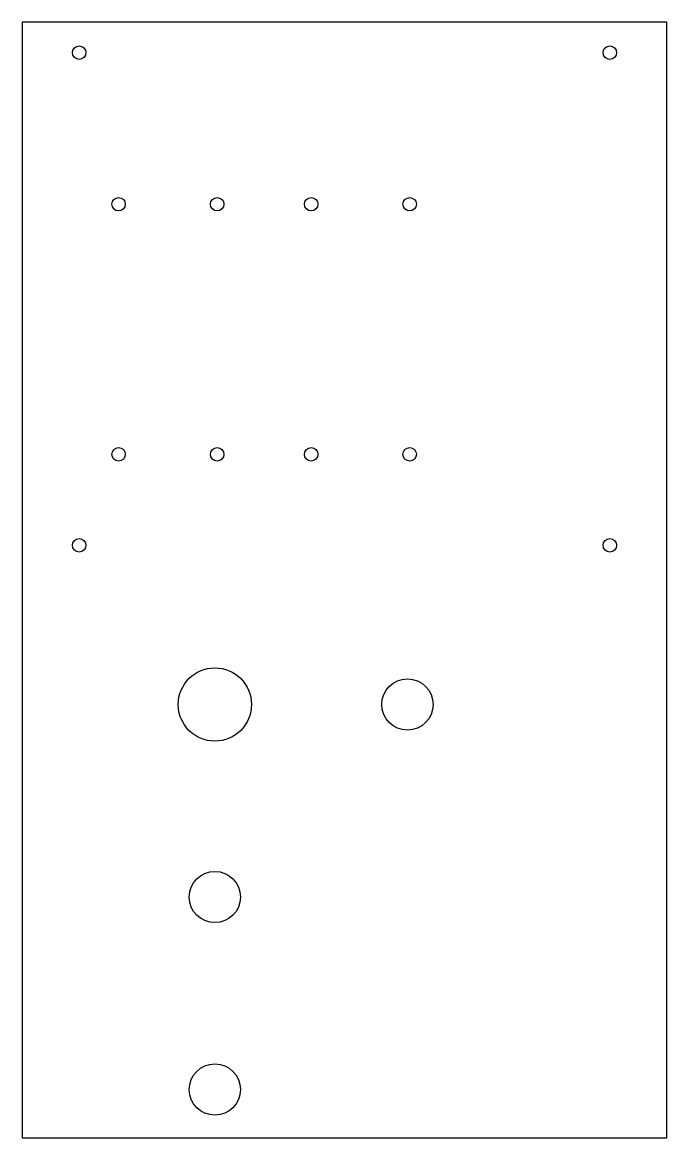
# Model space of a CAD drawing. Header units: millimetres. Extents: x 0 to 85, y 0 to 147.
import ezdxf

# ---------------------------------------------------------------- set-up
doc = ezdxf.new("R2010")
doc.units = ezdxf.units.MM

msp = doc.modelspace()

# ---------------------------------------------------------------- linework, layer by layer
at = {"color": 7, "linetype": 'Continuous', "lineweight": 25}
for p, q in [((85, 147.15), (0, 147.15)), ((0, 147.15), (0, 0)), ((85, 0), (85, 147.15)), ((0, 0), (85, 0))]:
    msp.add_line(p, q, dxfattribs=at)
for centre, radius in [((7.5, 143.15), 0.889), ((77.5, 143.15), 0.889), ((12.7, 123.15), 0.889), ((25.7, 123.15), 0.889), ((38.1, 123.15), 0.889), ((51.1, 123.15), 0.889), ((12.7, 90.15), 0.889), ((25.7, 90.15), 0.889), ((38.1, 90.15), 0.889), ((51.1, 90.15), 0.889), ((7.5, 78.15), 0.889), ((77.5, 78.15), 0.889), ((25.4, 57.15), 4.83), ((50.8, 57.15), 3.38), ((25.4, 31.75), 3.38), ((25.4, 6.35), 3.38)]:
    msp.add_circle(centre, radius, dxfattribs=at)

doc.saveas('drawing.dxf')
